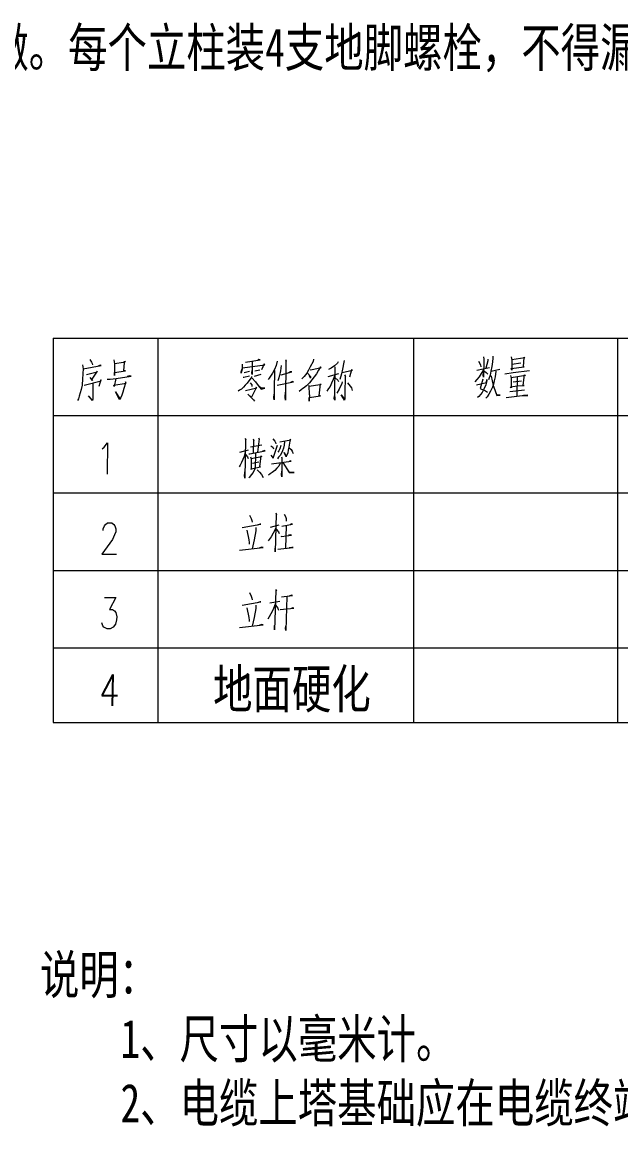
# Model space of a CAD drawing. Header units: inches. Extents: x -113 to 2477, y -497 to 443.
# Drawn here: x 154.4 to 193.2, y -422.5 to -350.7 of the extents above; entities that cross this region are included whole.
import ezdxf

# ---------------------------------------------------------------- set-up
doc = ezdxf.new("R2010")
doc.units = ezdxf.units.IN
doc.header["$MEASUREMENT"] = 0
doc.styles.add('宋体', font='', dxfattribs={"width": 0.75})
doc.styles.get('宋体').set_extended_font_data('SimSun')

msp = doc.modelspace()

# ---------------------------------------------------------------- linework, layer by layer
at = {"color": 0, "lineweight": 0}
for p, q in [((156.392, -371.231), (156.392, -396.165)), ((156.392, -371.231), (215.239, -371.231)), ((156.392, -371.231), (215.239, -371.231)), ((163.173, -371.231), (163.173, -396.165)), ((179.771, -371.231), (179.771, -396.165)), ((193.011, -371.231), (193.011, -396.165)), ((184.301, -372.434), (184.329, -372.582)), ((184.914, -372.519), (184.893, -372.755)), ((184.914, -372.392), (184.914, -372.519)), ((186.1, -372.434), (186.142, -372.646)), ((186.999, -372.498), (186.142, -372.625)), ((186.9, -373.097), (186.957, -372.455)), ((186.957, -372.455), (186.999, -372.498)), ((158.294, -372.96), (158.322, -373.217)), ((158.322, -373.217), (158.315, -373.517)), ((158.336, -373.217), (159.493, -373.002)), ((158.766, -372.618), (158.869, -372.787)), ((158.869, -372.787), (158.911, -372.875)), ((158.911, -372.875), (158.925, -372.96)), ((159.433, -372.981), (159.299, -373.044)), ((159.493, -373.002), (159.433, -372.981)), ((160.312, -372.639), (160.368, -372.896)), ((160.368, -372.896), (160.354, -373.644)), ((160.94, -372.808), (160.368, -372.896)), ((161.045, -372.787), (160.94, -372.808)), ((160.961, -373.344), (161, -372.808)), ((161, -372.808), (161.014, -372.723)), ((161.014, -372.723), (161.045, -372.787)), ((168.574, -373.411), (168.655, -373.217)), ((168.637, -373.217), (168.588, -373.496)), ((168.655, -373.087), (168.637, -373.217)), ((168.644, -372.917), (168.655, -373.087)), ((168.655, -373.154), (168.669, -373.154)), ((168.669, -373.154), (170.112, -372.96)), ((168.87, -372.787), (169.805, -372.639)), ((169.293, -372.723), (169.293, -373.581)), ((169.731, -372.618), (169.653, -372.66)), ((169.805, -372.639), (169.731, -372.618)), ((170.069, -372.896), (169.897, -373.281)), ((170.112, -372.96), (170.069, -372.896)), ((170.74, -373.26), (170.613, -373.496)), ((170.849, -373.002), (170.74, -373.26)), ((170.927, -372.723), (170.849, -373.002)), ((171.177, -373.002), (171.128, -373.344)), ((171.484, -372.681), (171.452, -375.253)), ((171.47, -372.639), (171.512, -372.723)), ((171.512, -372.723), (171.484, -372.681)), ((173.068, -373.087), (172.959, -373.302)), ((173.05, -373.26), (173.093, -373.281)), ((173.255, -372.745), (173.068, -373.087)), ((173.093, -373.281), (173.774, -373.133)), ((173.273, -372.596), (173.255, -372.745)), ((173.728, -373.087), (173.604, -373.302)), ((173.774, -373.133), (173.728, -373.087)), ((174.43, -373.175), (174.25, -373.26)), ((174.645, -373.023), (174.43, -373.175)), ((174.843, -372.854), (174.645, -373.023)), ((174.659, -373.087), (174.645, -374.78)), ((174.874, -372.766), (174.843, -372.854)), ((175.167, -373.238), (175.1, -373.538)), ((175.248, -372.787), (175.167, -373.238)), ((175.266, -372.681), (175.248, -372.787)), ((183.881, -373.312), (184.692, -373.14)), ((183.979, -372.713), (184.11, -372.949)), ((184.11, -372.949), (184.138, -373.097)), ((184.329, -372.582), (184.308, -373.761)), ((184.597, -372.692), (184.466, -373.182)), ((184.597, -372.582), (184.597, -372.692)), ((184.844, -373.055), (184.794, -373.376)), ((184.809, -373.376), (185.366, -373.249)), ((184.893, -372.755), (184.844, -373.055)), ((186.103, -373.203), (186.943, -373.097)), ((186.146, -373.312), (186.103, -373.203)), ((186.138, -372.924), (186.738, -372.819)), ((186.142, -372.646), (186.146, -373.312)), ((186.943, -373.097), (186.9, -373.097)), ((158.294, -373.859), (158.258, -374.269)), ((158.315, -373.559), (158.294, -373.859)), ((158.315, -373.517), (158.315, -373.559)), ((158.393, -374.269), (159.493, -373.99)), ((158.541, -373.581), (159.232, -373.411)), ((158.936, -373.969), (158.791, -373.775)), ((159.232, -373.365), (158.893, -373.88)), ((158.893, -373.88), (158.936, -373.969)), ((159.232, -373.411), (159.232, -373.365)), ((159.479, -373.923), (159.352, -374.374)), ((159.493, -373.99), (159.479, -373.923)), ((159.885, -373.88), (160.079, -373.88)), ((160.079, -373.88), (160.47, -373.838)), ((160.456, -373.838), (160.34, -374.353)), ((160.354, -373.644), (160.357, -373.454)), ((160.357, -373.454), (161.081, -373.344)), ((160.47, -373.838), (161.433, -373.69)), ((161.081, -373.344), (160.961, -373.344)), ((161.328, -373.669), (161.179, -373.711)), ((161.433, -373.69), (161.328, -373.669)), ((168.588, -373.496), (168.574, -373.411)), ((168.718, -373.753), (168.75, -373.753)), ((168.75, -373.753), (169.128, -373.669)), ((168.785, -373.454), (169.117, -373.365)), ((169.089, -373.99), (168.969, -374.138)), ((169.23, -373.796), (169.089, -373.99)), ((169.262, -373.711), (169.23, -373.796)), ((169.272, -373.796), (169.509, -374.053)), ((169.279, -373.475), (169.297, -373.323)), ((169.293, -373.581), (169.279, -373.475)), ((169.456, -373.69), (169.879, -373.559)), ((169.477, -373.344), (169.794, -373.281)), ((170.398, -373.817), (170.338, -373.902)), ((170.489, -373.69), (170.398, -373.817)), ((170.613, -373.496), (170.489, -373.69)), ((170.736, -373.323), (170.729, -374.611)), ((170.997, -373.859), (170.951, -373.99)), ((171.061, -373.644), (170.997, -373.859)), ((171.128, -373.344), (171.061, -373.644)), ((171.167, -373.602), (171.862, -373.411)), ((171.787, -373.411), (171.664, -373.475)), ((171.862, -373.411), (171.787, -373.411)), ((172.68, -373.711), (172.528, -373.859)), ((172.835, -373.496), (172.68, -373.711)), ((172.959, -373.302), (172.835, -373.496)), ((172.881, -373.496), (172.909, -373.517)), ((172.909, -373.517), (173.072, -373.711)), ((173.174, -373.923), (173.005, -374.117)), ((173.086, -373.817), (173.026, -373.669)), ((173.072, -373.711), (173.086, -373.817)), ((173.326, -373.732), (173.174, -373.923)), ((173.463, -373.538), (173.326, -373.732)), ((173.604, -373.302), (173.463, -373.538)), ((174.229, -373.711), (174.92, -373.517)), ((174.553, -373.902), (174.444, -374.138)), ((174.649, -373.623), (174.553, -373.902)), ((174.663, -373.775), (174.853, -373.947)), ((174.853, -373.947), (174.895, -374.032)), ((175.1, -373.538), (174.987, -373.902)), ((175.132, -373.454), (175.809, -373.302)), ((175.28, -373.602), (175.354, -373.711)), ((175.322, -373.69), (175.319, -374.826)), ((175.354, -373.711), (175.322, -373.69)), ((175.749, -373.281), (175.608, -373.753)), ((175.809, -373.302), (175.749, -373.281)), ((183.884, -373.912), (183.747, -374.064)), ((184.022, -373.739), (183.884, -373.912)), ((184.159, -373.528), (184.022, -373.739)), ((184.258, -373.891), (184.085, -374.491)), ((184.301, -373.291), (184.159, -373.528)), ((184.279, -373.612), (184.311, -373.482)), ((184.308, -373.761), (184.279, -373.612)), ((184.315, -373.334), (184.491, -373.461)), ((184.491, -373.461), (184.579, -373.57)), ((184.512, -374.106), (184.53, -373.912)), ((184.53, -373.912), (184.526, -373.997)), ((184.65, -373.87), (184.636, -373.933)), ((184.731, -373.634), (184.65, -373.87)), ((184.794, -373.376), (184.731, -373.634)), ((184.773, -373.655), (184.805, -373.697)), ((184.805, -373.697), (184.943, -374.297)), ((185.059, -373.739), (185.01, -373.997)), ((185.108, -373.376), (185.059, -373.739)), ((185.69, -373.549), (186.234, -373.461)), ((186.05, -373.655), (186.093, -373.828)), ((186.512, -373.739), (186.093, -373.806)), ((186.093, -373.828), (186.096, -374.343)), ((186.234, -373.461), (187.299, -373.334)), ((186.498, -373.739), (186.477, -374.985)), ((187.024, -373.655), (186.512, -373.739)), ((186.879, -374.276), (186.964, -373.612)), ((186.964, -373.612), (187.024, -373.655)), ((158.206, -374.568), (158.142, -374.78)), ((158.258, -374.269), (158.206, -374.568)), ((158.95, -374.138), (158.95, -374.932)), ((160.312, -374.269), (161.109, -374.138)), ((160.34, -374.353), (160.312, -374.269)), ((160.968, -374.501), (160.904, -374.738)), ((161.067, -374.138), (160.968, -374.501)), ((161.109, -374.138), (161.067, -374.053)), ((161.067, -374.053), (161.067, -374.138)), ((168.478, -374.611), (168.387, -374.674)), ((168.602, -374.526), (168.478, -374.611)), ((168.722, -374.396), (168.602, -374.526)), ((168.845, -374.269), (168.722, -374.396)), ((168.951, -374.159), (168.845, -374.269)), ((168.852, -374.632), (169.593, -374.459)), ((168.969, -374.138), (168.951, -374.159)), ((169.163, -374.117), (169.265, -374.247)), ((169.516, -374.547), (169.251, -375.059)), ((169.265, -374.247), (169.279, -374.353)), ((169.509, -374.053), (169.685, -374.29)), ((169.561, -374.417), (169.516, -374.547)), ((169.593, -374.459), (169.561, -374.417)), ((169.685, -374.29), (169.875, -374.526)), ((169.875, -374.48), (169.759, -374.374)), ((169.875, -374.526), (170.115, -374.48)), ((170.115, -374.48), (169.875, -374.48)), ((170.729, -374.611), (170.722, -374.974)), ((170.916, -374.269), (171.985, -374.053)), ((171.911, -374.032), (171.773, -374.096)), ((171.985, -374.053), (171.911, -374.032)), ((172.472, -374.59), (172.348, -374.695)), ((172.592, -374.501), (172.472, -374.59)), ((172.624, -374.48), (172.592, -374.501)), ((172.821, -374.311), (172.624, -374.48)), ((173.005, -374.117), (172.821, -374.311)), ((172.941, -374.269), (172.969, -374.332)), ((172.969, -374.332), (172.99, -374.868)), ((173.707, -374.247), (172.983, -374.374)), ((173.636, -374.974), (173.724, -374.18)), ((173.752, -374.226), (173.707, -374.247)), ((173.724, -374.18), (173.752, -374.226)), ((174.257, -374.501), (174.151, -374.674)), ((174.352, -374.374), (174.257, -374.501)), ((174.444, -374.138), (174.352, -374.374)), ((174.948, -374.547), (174.779, -374.805)), ((175.121, -374.159), (174.948, -374.547)), ((175.135, -374.053), (175.121, -374.159)), ((175.481, -374.117), (175.746, -374.459)), ((175.746, -374.459), (175.788, -374.632)), ((183.863, -374.254), (184.512, -374.106)), ((184.085, -374.491), (184.188, -374.533)), ((184.188, -374.533), (184.308, -374.575)), ((184.339, -374.533), (184.23, -374.748)), ((184.308, -374.575), (184.428, -374.642)), ((184.449, -374.254), (184.339, -374.533)), ((184.428, -374.642), (184.576, -374.727)), ((184.526, -373.997), (184.449, -374.254)), ((184.77, -374.664), (184.664, -374.854)), ((184.897, -374.406), (184.77, -374.664)), ((184.96, -374.212), (184.897, -374.406)), ((184.943, -374.297), (185.041, -374.575)), ((185.01, -373.997), (184.96, -374.212)), ((185.041, -374.575), (185.144, -374.875)), ((186.015, -374.685), (186.978, -374.575)), ((186.05, -374.385), (186.519, -374.318)), ((186.096, -374.448), (186.05, -374.385)), ((186.096, -374.343), (186.096, -374.448)), ((186.237, -374.064), (186.763, -373.997)), ((186.519, -374.318), (186.939, -374.297)), ((186.939, -374.297), (186.879, -374.276)), ((158.015, -375.168), (157.969, -375.274)), ((158.079, -374.995), (158.015, -375.168)), ((158.142, -374.78), (158.079, -374.995)), ((158.929, -375.274), (158.664, -374.974)), ((158.664, -374.974), (158.915, -375.232)), ((158.946, -375.168), (158.929, -375.274)), ((158.95, -374.932), (158.946, -375.168)), ((160.686, -375.21), (160.425, -374.717)), ((160.425, -374.717), (160.703, -375.168)), ((160.717, -375.189), (160.686, -375.21)), ((160.763, -375.083), (160.717, -375.189)), ((160.827, -374.932), (160.763, -375.083)), ((160.904, -374.738), (160.827, -374.932)), ((169.223, -375.059), (169.015, -374.868)), ((169.015, -374.868), (169.385, -375.232)), ((169.251, -375.059), (169.223, -375.059)), ((169.385, -375.232), (169.456, -375.316)), ((170.708, -375.105), (170.726, -374.868)), ((170.719, -375.232), (170.708, -375.105)), ((170.722, -374.974), (170.719, -375.232)), ((171.442, -375.059), (171.463, -374.738)), ((171.452, -375.253), (171.442, -375.059)), ((172.987, -375.083), (173.724, -374.974)), ((172.987, -375.147), (172.987, -375.083)), ((172.998, -375.316), (172.987, -375.147)), ((172.99, -374.868), (173.005, -374.932)), ((173.005, -374.932), (172.998, -375.316)), ((173.71, -374.974), (173.636, -374.974)), ((173.724, -374.974), (173.71, -374.974)), ((174.62, -375.168), (174.641, -374.974)), ((174.649, -375.253), (174.62, -375.168)), ((174.645, -374.78), (174.649, -375.253)), ((175.294, -375.253), (175.061, -374.911)), ((175.061, -374.911), (175.298, -375.21)), ((175.312, -375.105), (175.294, -375.253)), ((175.319, -374.826), (175.312, -375.105)), ((184.001, -375.006), (183.923, -375.069)), ((184.106, -374.875), (184.001, -375.006)), ((184.23, -374.748), (184.106, -374.875)), ((184.54, -375.027), (184.449, -375.112)), ((184.664, -374.854), (184.54, -375.027)), ((185.172, -374.9), (185.101, -374.769)), ((185.144, -374.875), (185.172, -374.942)), ((185.398, -374.921), (185.172, -374.9)), ((185.172, -374.942), (185.398, -374.921)), ((185.768, -375.069), (186.477, -374.985)), ((186.477, -374.985), (186.823, -374.942)), ((186.823, -374.942), (187.183, -374.942)), ((187.137, -374.921), (186.911, -374.942)), ((187.183, -374.942), (187.137, -374.921)), ((156.392, -376.244), (215.239, -376.244)), ((156.392, -376.244), (215.239, -376.244)), ((159.701, -378.301), (159.913, -378.011)), ((159.913, -378.011), (159.878, -380.047)), ((168.87, -377.789), (168.828, -380.319)), ((168.842, -377.726), (168.884, -377.832)), ((168.884, -377.832), (168.87, -377.789)), ((169.928, -378.174), (169.177, -378.304)), ((169.35, -377.768), (169.396, -377.874)), ((169.378, -377.853), (169.364, -378.668)), ((169.396, -377.874), (169.378, -377.853)), ((169.741, -377.768), (169.65, -378.625)), ((169.713, -377.701), (169.755, -377.789)), ((169.755, -377.789), (169.741, -377.768)), ((170.514, -378.216), (170.63, -378.304)), ((170.641, -377.768), (170.757, -377.916)), ((170.648, -379.01), (170.948, -378.174)), ((170.757, -377.916), (170.803, -378.004)), ((170.803, -378.004), (170.831, -378.089)), ((171.089, -377.959), (171.795, -377.832)), ((171.16, -378.195), (171.096, -378.41)), ((171.368, -378.174), (171.322, -378.368)), ((171.403, -377.937), (171.368, -378.174)), ((171.717, -378.047), (171.668, -378.304)), ((171.752, -377.789), (171.717, -378.047)), ((171.795, -377.832), (171.752, -377.789)), ((159.564, -378.4), (159.701, -378.301)), ((168.496, -378.625), (169.068, -378.474)), ((168.775, -378.904), (168.697, -379.095)), ((168.842, -378.604), (168.775, -378.904)), ((168.852, -378.773), (168.986, -378.925)), ((168.986, -378.925), (169.029, -379.031)), ((169.078, -378.731), (169.11, -378.731)), ((169.11, -378.731), (169.138, -378.731)), ((169.138, -378.731), (170.147, -378.537)), ((169.195, -378.925), (169.223, -379.052)), ((169.9, -378.925), (169.223, -379.052)), ((169.512, -378.795), (169.498, -379.631)), ((169.501, -378.689), (169.512, -378.795)), ((169.784, -379.588), (169.872, -378.862)), ((169.872, -378.862), (169.9, -378.925)), ((170.087, -378.516), (169.935, -378.583)), ((170.147, -378.537), (170.087, -378.516)), ((170.517, -378.816), (170.648, -379.01)), ((170.63, -378.304), (170.676, -378.41)), ((171.011, -378.946), (170.934, -379.052)), ((171.033, -378.537), (170.955, -378.625)), ((171.103, -378.837), (171.011, -378.946)), ((171.096, -378.41), (171.033, -378.537)), ((171.195, -378.689), (171.103, -378.837)), ((171.272, -378.537), (171.195, -378.689)), ((171.205, -378.925), (171.22, -378.989)), ((171.22, -378.989), (171.212, -380.23)), ((171.322, -378.368), (171.272, -378.537)), ((171.491, -378.925), (171.361, -378.646)), ((171.361, -378.646), (171.509, -378.883)), ((171.505, -378.904), (171.491, -378.925)), ((171.555, -378.816), (171.505, -378.904)), ((171.601, -378.668), (171.555, -378.816)), ((171.632, -378.495), (171.601, -378.668)), ((171.668, -378.304), (171.632, -378.495)), ((171.682, -378.325), (171.816, -378.452)), ((171.816, -378.452), (171.886, -378.562)), ((171.886, -378.562), (171.918, -378.625)), ((171.918, -378.625), (171.946, -378.71)), ((168.51, -379.461), (168.45, -379.588)), ((168.605, -379.289), (168.51, -379.461)), ((168.697, -379.095), (168.605, -379.289)), ((169.223, -379.052), (169.226, -379.761)), ((169.226, -379.698), (169.844, -379.588)), ((169.226, -379.761), (169.226, -379.698)), ((169.325, -379.331), (169.731, -379.246)), ((169.466, -379.719), (169.357, -379.952)), ((169.844, -379.588), (169.784, -379.588)), ((170.553, -379.373), (171.833, -379.204)), ((170.891, -379.673), (170.771, -379.825)), ((171.015, -379.546), (170.891, -379.673)), ((171.11, -379.331), (171.015, -379.546)), ((171.29, -379.289), (171.699, -379.952)), ((171.773, -379.183), (171.696, -379.225)), ((171.833, -379.204), (171.773, -379.183)), ((168.799, -380.146), (168.835, -379.825)), ((168.828, -380.319), (168.799, -380.146)), ((169.113, -380.255), (169.082, -380.297)), ((169.233, -380.103), (169.113, -380.255)), ((169.357, -379.952), (169.233, -380.103)), ((169.614, -379.782), (169.777, -379.931)), ((169.777, -379.931), (169.897, -380.082)), ((169.897, -380.082), (170.013, -380.276)), ((170.468, -380.04), (170.345, -380.125)), ((170.588, -379.952), (170.468, -380.04)), ((170.771, -379.825), (170.588, -379.952)), ((171.188, -380.082), (171.22, -379.867)), ((171.212, -380.23), (171.188, -380.082)), ((171.713, -379.931), (171.625, -379.825)), ((171.699, -379.952), (172.027, -379.952)), ((172.027, -379.952), (171.713, -379.931)), ((156.392, -381.257), (215.239, -381.257)), ((170.839, -382.555), (170.867, -382.665)), ((159.705, -383.413), (159.775, -383.317)), ((159.775, -383.317), (159.913, -383.218)), ((159.913, -383.218), (160.185, -383.218)), ((160.185, -383.218), (160.319, -383.317)), ((160.319, -383.317), (160.382, -383.413)), ((168.648, -383.522), (169.865, -383.307)), ((169.128, -382.707), (169.24, -382.943)), ((169.24, -382.943), (169.283, -383.07)), ((169.283, -383.07), (169.297, -383.18)), ((169.805, -383.307), (169.625, -383.37)), ((169.865, -383.307), (169.805, -383.307)), ((170.853, -382.643), (170.796, -385.106)), ((170.867, -382.665), (170.853, -382.643)), ((171.212, -383.434), (171.922, -383.307)), ((171.364, -382.643), (171.449, -382.813)), ((171.449, -382.813), (171.509, -382.943)), ((171.509, -382.943), (171.505, -383.113)), ((171.876, -383.286), (171.77, -383.328)), ((171.922, -383.307), (171.876, -383.286)), ((159.631, -383.705), (159.634, -383.607)), ((159.634, -383.607), (159.705, -383.413)), ((160.372, -383.995), (160.234, -384.287)), ((160.446, -383.801), (160.372, -383.995)), ((160.382, -383.413), (160.449, -383.607)), ((160.449, -383.607), (160.446, -383.801)), ((168.944, -383.691), (169.082, -384.316)), ((169.53, -383.737), (169.427, -384.316)), ((169.533, -383.522), (169.53, -383.737)), ((170.493, -383.501), (171.05, -383.349)), ((170.666, -383.885), (170.528, -384.122)), ((170.835, -383.564), (170.666, -383.885)), ((170.849, -383.628), (171.011, -383.801)), ((171.011, -383.801), (171.057, -383.906)), ((171.202, -384.1), (171.847, -384.016)), ((171.498, -383.413), (171.459, -384.852)), ((171.805, -383.991), (171.653, -384.016)), ((171.847, -384.016), (171.805, -383.991)), ((160.234, -384.287), (159.536, -385.254)), ((169.082, -384.316), (169.11, -384.485)), ((169.11, -384.485), (169.106, -384.594)), ((169.427, -384.316), (169.297, -384.894)), ((170.528, -384.122), (170.341, -384.379)), ((170.782, -384.937), (170.8, -384.721)), ((171.156, -384.079), (171.202, -384.1)), ((159.536, -385.254), (160.488, -385.254)), ((168.471, -384.979), (170.006, -384.806)), ((169.928, -384.785), (169.763, -384.827)), ((170.006, -384.806), (169.928, -384.785)), ((170.796, -385.106), (170.782, -384.937)), ((170.962, -384.915), (171.957, -384.806)), ((171.879, -384.806), (171.699, -384.827)), ((171.957, -384.806), (171.879, -384.806)), ((156.392, -386.302), (215.239, -386.302)), ((170.839, -387.614), (170.75, -390.165)), ((170.81, -387.551), (170.867, -387.656)), ((170.867, -387.656), (170.839, -387.614)), ((159.708, -388.055), (160.456, -388.055)), ((160.456, -388.055), (160.033, -388.831)), ((168.648, -388.56), (169.865, -388.344)), ((169.128, -387.745), (169.24, -387.977)), ((169.24, -387.977), (169.283, -388.108)), ((169.283, -388.108), (169.297, -388.214)), ((169.805, -388.344), (169.625, -388.408)), ((169.865, -388.344), (169.805, -388.344)), ((170.436, -388.408), (171.082, -388.302)), ((171.205, -388.023), (171.914, -387.935)), ((171.537, -388.002), (171.484, -390.207)), ((171.855, -387.914), (171.689, -387.977)), ((171.914, -387.935), (171.855, -387.914)), ((160.033, -388.831), (160.238, -388.831)), ((160.238, -388.831), (160.372, -388.926)), ((160.372, -388.926), (160.439, -389.025)), ((160.439, -389.025), (160.502, -389.314)), ((168.944, -388.729), (169.082, -389.35)), ((169.53, -388.771), (169.427, -389.35)), ((169.533, -388.56), (169.53, -388.771)), ((170.666, -388.838), (170.514, -389.117)), ((170.81, -388.429), (170.666, -388.838)), ((170.807, -388.56), (170.955, -388.75)), ((170.955, -388.75), (170.997, -388.881)), ((171.117, -388.838), (172.003, -388.75)), ((171.929, -388.729), (171.823, -388.771)), ((172.003, -388.75), (171.929, -388.729)), ((159.61, -389.897), (159.543, -389.703)), ((160.499, -389.509), (160.425, -389.801)), ((160.502, -389.314), (160.499, -389.509)), ((169.082, -389.35), (169.11, -389.523)), ((169.11, -389.523), (169.106, -389.628)), ((169.427, -389.35), (169.297, -389.928)), ((170.405, -389.307), (170.313, -389.459)), ((170.514, -389.117), (170.405, -389.307)), ((159.673, -389.995), (159.61, -389.897)), ((159.878, -390.091), (159.673, -389.995)), ((160.079, -390.091), (159.878, -390.091)), ((160.283, -389.995), (160.079, -390.091)), ((160.425, -389.801), (160.283, -389.995)), ((168.471, -390.017), (170.006, -389.844)), ((169.928, -389.822), (169.763, -389.865)), ((170.006, -389.844), (169.928, -389.822)), ((170.736, -390.059), (170.754, -389.886)), ((170.75, -390.165), (170.736, -390.059)), ((171.456, -390.059), (171.474, -389.928)), ((171.484, -390.207), (171.456, -390.059)), ((156.392, -391.329), (215.239, -391.329)), ((156.392, -396.165), (215.239, -396.165))]:
    msp.add_line(p, q, dxfattribs=at)
at = {"color": 0, "lineweight": 25}
for p, q in [((160.252, -393.061), (159.55, -394.419)), ((160.252, -393.061), (160.216, -395.097)), ((159.55, -394.419), (160.566, -394.419))]:
    msp.add_line(p, q, dxfattribs=at)

# ---------------------------------------------------------------- texts
at = {"color": 0, "style": '宋体', "width": 0.75}
for s, p in [('无基础硬化的，做300长*300宽*500高承载墩。每个立柱装4支地脚螺栓，不得漏装。 ', (104.957, -353.607)), ('说明：', (155.521, -413.794)), ('    1、尺寸以毫米计。', (155.647, -417.961)), ('    2、电缆上塔基础应在电缆终端头正下方，施工前应确认好位置。', (155.647, -422.127))]:
    msp.add_text(s, height=2.5, dxfattribs=at).set_placement(p)
at = {"color": 0, "lineweight": 25, "style": '宋体', "width": 0.75}
msp.add_text('地面硬化', height=2.5, dxfattribs=at).set_placement((166.76, -395.247))

doc.saveas('drawing.dxf')
